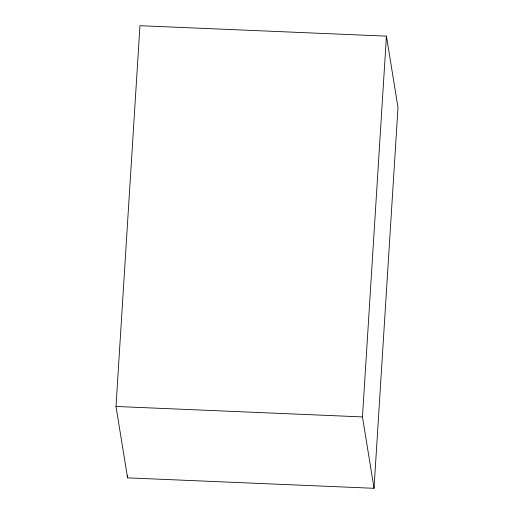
<?xml version="1.0" encoding="UTF-8"?>
<svg xmlns="http://www.w3.org/2000/svg" width="514" height="514" viewBox="0 0 514 514"><rect width="100%" height="100%" fill="white"/><g stroke="black" fill="none" stroke-linecap="round" stroke-linejoin="round"><path stroke-width="0.77" d="M116.003 406.465L139.962 25.7L386.432 36.141L397.997 107.535L374.038 488.3L127.568 477.859L116.003 406.465L362.473 416.912L374.038 488.3M127.568 477.859L127.716 475.456M362.473 416.912L386.432 36.141"/></g></svg>
